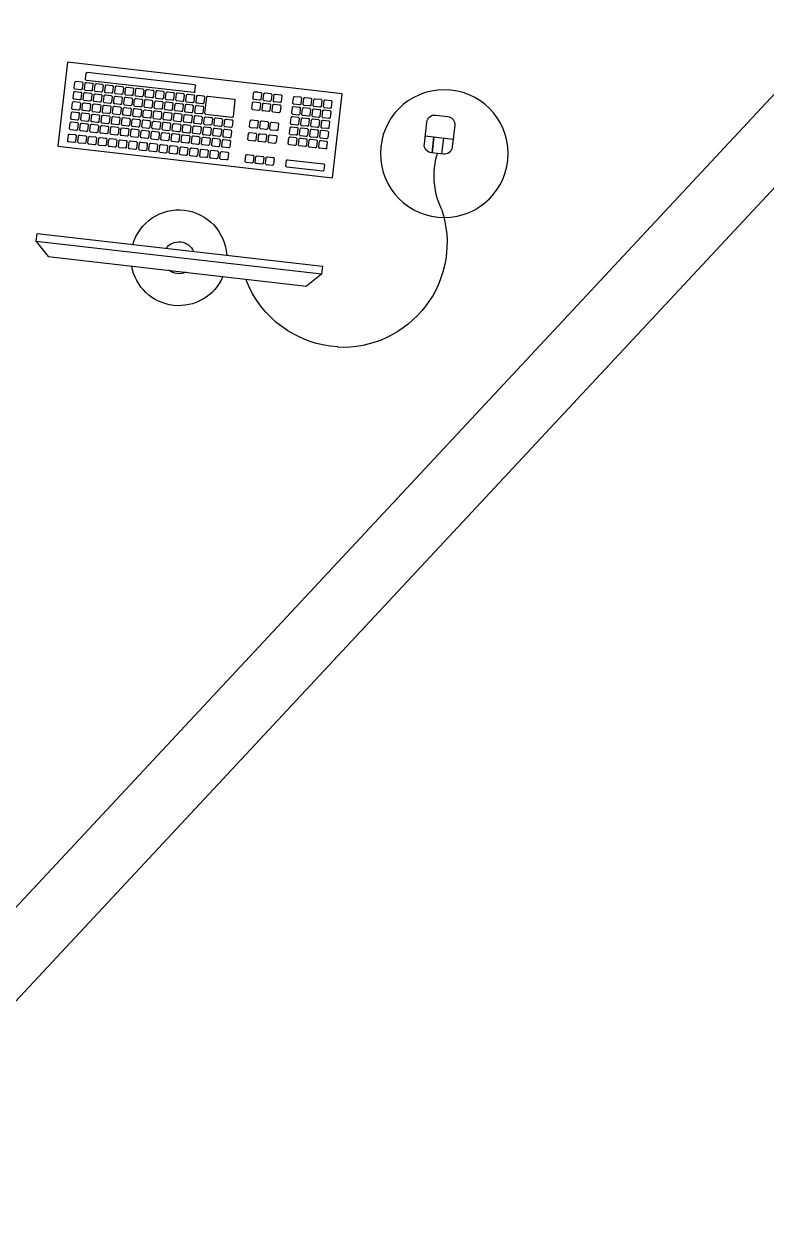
# Model space of a CAD drawing. Extents: x -1.7 to 87, y -33.6 to 19.
# Drawn here: x 67.217 to 68.379, y -19.757 to -17.889 of the extents above; entities that cross this region are included whole.
import ezdxf

# ---------------------------------------------------------------- set-up
doc = ezdxf.new("R2010")
doc.units = 0
doc.layers.add('AR-MOB', color=2, linetype='Continuous')

# ---------------------------------------------------------------- blocks, each defined once
blk = doc.blocks.new('estacao de trabalho 290 x 150')
at = {"color": 252}
for p, q in [((-0.691, 0.7737), (-0.5904, 0.9098)), ((-0.681, 0.7663), (-0.5804, 0.9024)), ((-0.5808, 0.9046), (-0.5882, 0.9101)), ((-0.5718, 0.898), (-0.5753, 0.9006)), ((-0.6832, 0.7659), (-0.6907, 0.7714)), ((-0.6743, 0.7593), (-0.6777, 0.7619)), ((-0.6921, 0.7463), (-0.7165, 0.7132)), ((-0.6934, 0.6962), (-0.669, 0.7293)), ((-0.6693, 0.7315), (-0.6898, 0.7467)), ((-0.7162, 0.711), (-0.6957, 0.6958)), ((-0.7501, 0.6937), (-0.7475, 0.6972)), ((-0.7401, 0.6863), (-0.7375, 0.6898)), ((-0.7044, 0.5873), (-0.7381, 0.5416)), ((-0.7289, 0.5348), (-0.6952, 0.5804)), ((-0.6955, 0.5827), (-0.7022, 0.5876)), ((-0.7378, 0.5394), (-0.7311, 0.5345))]:
    blk.add_line(p, q, dxfattribs=at)
at = {"color": 2}
for p, q in [((-0.3423, 0.788), (-0.3379, 0.7583)), ((-0.3379, 0.7583), (-0.5801, 0.4305)), ((-0.8789, 0.4551), (-0.905, 0.4198)), ((-0.8758, 0.4167), (-0.8962, 0.4318)), ((-0.8666, 0.4291), (-0.887, 0.4442)), ((-0.887, 0.4442), (-0.8666, 0.4291)), ((-0.6097, 0.426), (-0.5801, 0.4305))]:
    blk.add_line(p, q, dxfattribs=at)
for points in [[(-0.8381, 0.5953), (-0.5809, 0.9435), (-0.4743, 0.8647), (-0.7315, 0.5165)], [(-1.45, 0), (1.45, 0), (1.45, 0.1), (-1.45, 0.1)]]:
    blk.add_lwpolyline(points, close=True, dxfattribs=at)
at = {"color": 252}
for points in [[(-0.5683, 0.8954), (-0.5753, 0.9006, 0.414214), (-0.5779, 0.9002), (-0.5831, 0.8932, 0.414214), (-0.5827, 0.8906), (-0.5757, 0.8854, 0.414214), (-0.5731, 0.8858), (-0.5679, 0.8928, 0.414214)], [(-0.5588, 0.9083), (-0.5658, 0.9134, 0.414214), (-0.5684, 0.913), (-0.5736, 0.9061, 0.414214), (-0.5732, 0.9034), (-0.5662, 0.8983, 0.414214), (-0.5636, 0.8987), (-0.5584, 0.9057, 0.414214)], [(-0.546, 0.8988), (-0.5529, 0.9039, 0.414214), (-0.5556, 0.9035), (-0.5607, 0.8966, 0.414214), (-0.5603, 0.8939), (-0.5533, 0.8888, 0.414214), (-0.5507, 0.8892), (-0.5456, 0.8962, 0.414214)], [(-0.5778, 0.8826), (-0.5848, 0.8877, 0.414214), (-0.5874, 0.8873), (-0.5926, 0.8804, 0.414214), (-0.5922, 0.8777), (-0.5852, 0.8726, 0.414214), (-0.5826, 0.873), (-0.5774, 0.8799, 0.414214)], [(-0.565, 0.8731), (-0.5719, 0.8782, 0.414214), (-0.5746, 0.8778), (-0.5797, 0.8708, 0.414214), (-0.5793, 0.8682), (-0.5724, 0.8631, 0.414214), (-0.5697, 0.8635), (-0.5646, 0.8704, 0.414214)], [(-0.5555, 0.8859), (-0.5624, 0.8911, 0.414214), (-0.5651, 0.8907), (-0.5702, 0.8837, 0.414214), (-0.5698, 0.8811), (-0.5629, 0.8759, 0.414214), (-0.5602, 0.8763), (-0.5551, 0.8833, 0.414214)], [(-0.5426, 0.8764), (-0.5495, 0.8816, 0.414214), (-0.5522, 0.8812), (-0.5573, 0.8742, 0.414214), (-0.5569, 0.8716), (-0.55, 0.8664, 0.414214), (-0.5473, 0.8668), (-0.5422, 0.8738, 0.414214)], [(-0.5331, 0.8893), (-0.54, 0.8944, 0.414214), (-0.5427, 0.894), (-0.5478, 0.8871, 0.414214), (-0.5474, 0.8844), (-0.5405, 0.8793, 0.414214), (-0.5378, 0.8797), (-0.5327, 0.8866, 0.414214)], [(-0.5202, 0.8798), (-0.5272, 0.8849, 0.414214), (-0.5298, 0.8845), (-0.535, 0.8776, 0.414214), (-0.5346, 0.8749), (-0.5276, 0.8698, 0.414214), (-0.525, 0.8702), (-0.5198, 0.8771, 0.414214)], [(-0.5969, 0.8568), (-0.6038, 0.862, 0.414214), (-0.6065, 0.8616), (-0.6116, 0.8546, 0.414214), (-0.6112, 0.852), (-0.6042, 0.8468, 0.414214), (-0.6016, 0.8472), (-0.5965, 0.8542, 0.414214)], [(-0.5873, 0.8697), (-0.5943, 0.8748, 0.414214), (-0.5969, 0.8744), (-0.6021, 0.8675, 0.414214), (-0.6017, 0.8648), (-0.5947, 0.8597, 0.414214), (-0.5921, 0.8601), (-0.5869, 0.8671, 0.414214)], [(-0.5745, 0.8602), (-0.5814, 0.8653, 0.414214), (-0.5841, 0.8649), (-0.5892, 0.858, 0.414214), (-0.5888, 0.8553), (-0.5819, 0.8502, 0.414214), (-0.5792, 0.8506), (-0.5741, 0.8575, 0.414214)], [(-0.5521, 0.8636), (-0.5591, 0.8687, 0.414214), (-0.5617, 0.8683), (-0.5668, 0.8613, 0.414214), (-0.5664, 0.8587), (-0.5595, 0.8536, 0.414214), (-0.5568, 0.8539), (-0.5517, 0.8609, 0.414214)], [(-0.5392, 0.854), (-0.5462, 0.8592, 0.414214), (-0.5488, 0.8588), (-0.554, 0.8518, 0.414214), (-0.5536, 0.8492), (-0.5466, 0.844, 0.414214), (-0.544, 0.8444), (-0.5388, 0.8514, 0.414214)], [(-0.5297, 0.8669), (-0.5367, 0.8721, 0.414214), (-0.5393, 0.8717), (-0.5445, 0.8647, 0.414214), (-0.5441, 0.8621), (-0.5371, 0.8569, 0.414214), (-0.5345, 0.8573), (-0.5293, 0.8643, 0.414214)], [(-0.5169, 0.8574), (-0.5238, 0.8625, 0.414214), (-0.5265, 0.8621), (-0.5316, 0.8552, 0.414214), (-0.5312, 0.8525), (-0.5242, 0.8474, 0.414214), (-0.5216, 0.8478), (-0.5165, 0.8548, 0.414214)], [(-0.5073, 0.8703), (-0.5143, 0.8754, 0.414214), (-0.5169, 0.875), (-0.5221, 0.8681, 0.414214), (-0.5217, 0.8654), (-0.5147, 0.8603, 0.414214), (-0.5121, 0.8607), (-0.507, 0.8676, 0.414214)], [(-0.4915, 0.8595), (-0.4985, 0.8646, 0.414214), (-0.5011, 0.8642), (-0.5063, 0.8573, 0.414214), (-0.5059, 0.8546), (-0.4989, 0.8495, 0.414214), (-0.4963, 0.8499), (-0.4911, 0.8569, 0.414214)], [(-0.6064, 0.844), (-0.6133, 0.8491, 0.414214), (-0.616, 0.8487), (-0.6211, 0.8417, 0.414214), (-0.6207, 0.8391), (-0.6137, 0.834, 0.414214), (-0.6111, 0.8344), (-0.606, 0.8413, 0.414214)], [(-0.584, 0.8473), (-0.5909, 0.8525, 0.414214), (-0.5936, 0.8521), (-0.5987, 0.8451, 0.414214), (-0.5983, 0.8425), (-0.5914, 0.8373, 0.414214), (-0.5887, 0.8377), (-0.5836, 0.8447, 0.414214)], [(-0.5711, 0.8378), (-0.5781, 0.843, 0.414214), (-0.5807, 0.8426), (-0.5859, 0.8356, 0.414214), (-0.5855, 0.833), (-0.5785, 0.8278, 0.414214), (-0.5759, 0.8282), (-0.5707, 0.8352, 0.414214)], [(-0.5616, 0.8507), (-0.5686, 0.8558, 0.414214), (-0.5712, 0.8554), (-0.5763, 0.8485, 0.414214), (-0.5759, 0.8458), (-0.569, 0.8407, 0.414214), (-0.5663, 0.8411), (-0.5612, 0.848, 0.414214)], [(-0.5487, 0.8412), (-0.5557, 0.8463, 0.414214), (-0.5583, 0.8459), (-0.5635, 0.839, 0.414214), (-0.5631, 0.8363), (-0.5561, 0.8312, 0.414214), (-0.5535, 0.8316), (-0.5483, 0.8385, 0.414214)], [(-0.5264, 0.8445), (-0.5333, 0.8497, 0.414214), (-0.536, 0.8493), (-0.5411, 0.8423, 0.414214), (-0.5407, 0.8397), (-0.5338, 0.8345, 0.414214), (-0.5311, 0.8349), (-0.526, 0.8419, 0.414214)], [(-0.501, 0.8466), (-0.508, 0.8518, 0.414214), (-0.5106, 0.8514), (-0.5158, 0.8444, 0.414214), (-0.5154, 0.8418), (-0.5084, 0.8366, 0.414214), (-0.5058, 0.837), (-0.5006, 0.844, 0.414214)], [(-0.6254, 0.8182), (-0.6323, 0.8234, 0.414214), (-0.635, 0.823), (-0.6401, 0.816, 0.414214), (-0.6397, 0.8134), (-0.6328, 0.8082, 0.414214), (-0.6301, 0.8086), (-0.625, 0.8156, 0.414214)], [(-0.6159, 0.8311), (-0.6228, 0.8362, 0.414214), (-0.6255, 0.8358), (-0.6306, 0.8289, 0.414214), (-0.6302, 0.8262), (-0.6233, 0.8211, 0.414214), (-0.6206, 0.8215), (-0.6155, 0.8284, 0.414214)], [(-0.603, 0.8216), (-0.61, 0.8267, 0.414214), (-0.6126, 0.8263), (-0.6177, 0.8194, 0.414214), (-0.6173, 0.8167), (-0.6104, 0.8116, 0.414214), (-0.6077, 0.812), (-0.6026, 0.8189, 0.414214)], [(-0.5935, 0.8345), (-0.6004, 0.8396, 0.414214), (-0.6031, 0.8392), (-0.6082, 0.8322, 0.414214), (-0.6078, 0.8296), (-0.6009, 0.8245, 0.414214), (-0.5982, 0.8249), (-0.5931, 0.8318, 0.414214)], [(-0.5806, 0.8249), (-0.5876, 0.8301, 0.414214), (-0.5902, 0.8297), (-0.5954, 0.8227, 0.414214), (-0.595, 0.8201), (-0.588, 0.8149, 0.414214), (-0.5854, 0.8153), (-0.5802, 0.8223, 0.414214)], [(-0.5582, 0.8283), (-0.5652, 0.8334, 0.414214), (-0.5678, 0.833), (-0.573, 0.8261, 0.414214), (-0.5726, 0.8234), (-0.5656, 0.8183, 0.414214), (-0.563, 0.8187), (-0.5578, 0.8257, 0.414214)], [(-0.5454, 0.8188), (-0.5523, 0.8239, 0.414214), (-0.555, 0.8235), (-0.5601, 0.8166, 0.414214), (-0.5597, 0.8139), (-0.5528, 0.8088, 0.414214), (-0.5501, 0.8092), (-0.545, 0.8162, 0.414214)], [(-0.5359, 0.8317), (-0.5428, 0.8368, 0.414214), (-0.5455, 0.8364), (-0.5506, 0.8295, 0.414214), (-0.5502, 0.8268), (-0.5433, 0.8217, 0.414214), (-0.5406, 0.8221), (-0.5355, 0.829, 0.414214)], [(-0.52, 0.8209), (-0.527, 0.826, 0.414214), (-0.5296, 0.8256), (-0.5348, 0.8187, 0.414214), (-0.5344, 0.816), (-0.5274, 0.8109, 0.414214), (-0.5248, 0.8113), (-0.5196, 0.8182, 0.414214)], [(-0.5105, 0.8338), (-0.5175, 0.8389, 0.414214), (-0.5201, 0.8385), (-0.5253, 0.8315, 0.414214), (-0.5249, 0.8289), (-0.5179, 0.8238, 0.414214), (-0.5153, 0.8242), (-0.5101, 0.8311, 0.414214)], [(-0.6349, 0.8054), (-0.6418, 0.8105, 0.414214), (-0.6445, 0.8101), (-0.6496, 0.8031, 0.414214), (-0.6492, 0.8005), (-0.6423, 0.7954, 0.414214), (-0.6396, 0.7958), (-0.6345, 0.8027, 0.414214)], [(-0.6125, 0.8087), (-0.6195, 0.8139, 0.414214), (-0.6221, 0.8135), (-0.6272, 0.8065, 0.414214), (-0.6268, 0.8039), (-0.6199, 0.7987, 0.414214), (-0.6172, 0.7991), (-0.6121, 0.8061, 0.414214)], [(-0.5996, 0.7992), (-0.6066, 0.8043, 0.414214), (-0.6092, 0.8039), (-0.6144, 0.797, 0.414214), (-0.614, 0.7943), (-0.607, 0.7892, 0.414214), (-0.6044, 0.7896), (-0.5992, 0.7966, 0.414214)], [(-0.5901, 0.8121), (-0.5971, 0.8172, 0.414214), (-0.5997, 0.8168), (-0.6049, 0.8099, 0.414214), (-0.6045, 0.8072), (-0.5975, 0.8021, 0.414214), (-0.5949, 0.8025), (-0.5897, 0.8094, 0.414214)], [(-0.5773, 0.8026), (-0.5842, 0.8077, 0.414214), (-0.5869, 0.8073), (-0.592, 0.8004, 0.414214), (-0.5916, 0.7977), (-0.5846, 0.7926, 0.414214), (-0.582, 0.793), (-0.5769, 0.7999, 0.414214)], [(-0.5678, 0.8154), (-0.5747, 0.8206, 0.414214), (-0.5774, 0.8202), (-0.5825, 0.8132, 0.414214), (-0.5821, 0.8106), (-0.5751, 0.8054, 0.414214), (-0.5725, 0.8058), (-0.5674, 0.8128, 0.414214)], [(-0.5549, 0.8059), (-0.5618, 0.8111, 0.414214), (-0.5645, 0.8107), (-0.5696, 0.8037, 0.414214), (-0.5692, 0.8011), (-0.5623, 0.7959, 0.414214), (-0.5596, 0.7963), (-0.5545, 0.8033, 0.414214)], [(-0.5295, 0.808), (-0.5365, 0.8132, 0.414214), (-0.5391, 0.8128), (-0.5443, 0.8058, 0.414214), (-0.5439, 0.8032), (-0.5369, 0.798, 0.414214), (-0.5343, 0.7984), (-0.5292, 0.8054, 0.414214)], [(-0.6539, 0.7796), (-0.6608, 0.7848, 0.414214), (-0.6635, 0.7844), (-0.6686, 0.7774, 0.414214), (-0.6682, 0.7748), (-0.6613, 0.7696, 0.414214), (-0.6586, 0.77), (-0.6535, 0.777, 0.414214)], [(-0.6444, 0.7925), (-0.6513, 0.7976, 0.414214), (-0.654, 0.7972), (-0.6591, 0.7903, 0.414214), (-0.6587, 0.7876), (-0.6518, 0.7825, 0.414214), (-0.6491, 0.7829), (-0.644, 0.7898, 0.414214)], [(-0.6315, 0.783), (-0.6385, 0.7881, 0.414214), (-0.6411, 0.7877), (-0.6463, 0.7808, 0.414214), (-0.6459, 0.7781), (-0.6389, 0.773, 0.414214), (-0.6363, 0.7734), (-0.6311, 0.7803, 0.414214)], [(-0.622, 0.7958), (-0.629, 0.801, 0.414214), (-0.6316, 0.8006), (-0.6368, 0.7936, 0.414214), (-0.6364, 0.791), (-0.6294, 0.7858, 0.414214), (-0.6268, 0.7862), (-0.6216, 0.7932, 0.414214)], [(-0.6091, 0.7863), (-0.6161, 0.7915, 0.414214), (-0.6187, 0.7911), (-0.6239, 0.7841, 0.414214), (-0.6235, 0.7815), (-0.6165, 0.7763, 0.414214), (-0.6139, 0.7767), (-0.6087, 0.7837, 0.414214)], [(-0.5868, 0.7897), (-0.5937, 0.7948, 0.414214), (-0.5964, 0.7944), (-0.6015, 0.7875, 0.414214), (-0.6011, 0.7848), (-0.5942, 0.7797, 0.414214), (-0.5915, 0.7801), (-0.5864, 0.7871, 0.414214)], [(-0.5739, 0.7802), (-0.5809, 0.7853, 0.414214), (-0.5835, 0.7849), (-0.5886, 0.778, 0.414214), (-0.5882, 0.7753), (-0.5813, 0.7702, 0.414214), (-0.5786, 0.7706), (-0.5735, 0.7775, 0.414214)], [(-0.5644, 0.7931), (-0.5713, 0.7982, 0.414214), (-0.574, 0.7978), (-0.5791, 0.7908, 0.414214), (-0.5787, 0.7882), (-0.5718, 0.7831, 0.414214), (-0.5691, 0.7835), (-0.564, 0.7904, 0.414214)], [(-0.5486, 0.7823), (-0.5555, 0.7874, 0.414214), (-0.5582, 0.787), (-0.5633, 0.7801, 0.414214), (-0.5629, 0.7774), (-0.556, 0.7723, 0.414214), (-0.5533, 0.7727), (-0.5482, 0.7796, 0.414214)], [(-0.5391, 0.7952), (-0.546, 0.8003, 0.414214), (-0.5487, 0.7999), (-0.5538, 0.7929, 0.414214), (-0.5534, 0.7903), (-0.5464, 0.7852, 0.414214), (-0.5438, 0.7856), (-0.5387, 0.7925, 0.414214)], [(-0.6634, 0.7667), (-0.6704, 0.7719, 0.414214), (-0.673, 0.7715), (-0.6781, 0.7645, 0.414214), (-0.6777, 0.7619), (-0.6708, 0.7567, 0.414214), (-0.6681, 0.7571), (-0.663, 0.7641, 0.414214)], [(-0.641, 0.7701), (-0.648, 0.7752, 0.414214), (-0.6506, 0.7748), (-0.6558, 0.7679, 0.414214), (-0.6554, 0.7652), (-0.6484, 0.7601, 0.414214), (-0.6458, 0.7605), (-0.6406, 0.7675, 0.414214)], [(-0.6282, 0.7606), (-0.6351, 0.7657, 0.414214), (-0.6378, 0.7653), (-0.6429, 0.7584, 0.414214), (-0.6425, 0.7557), (-0.6355, 0.7506, 0.414214), (-0.6329, 0.751), (-0.6278, 0.758, 0.414214)], [(-0.6187, 0.7735), (-0.6256, 0.7786, 0.414214), (-0.6283, 0.7782), (-0.6334, 0.7713, 0.414214), (-0.633, 0.7686), (-0.626, 0.7635, 0.414214), (-0.6234, 0.7639), (-0.6183, 0.7708, 0.414214)], [(-0.6058, 0.764), (-0.6127, 0.7691, 0.414214), (-0.6154, 0.7687), (-0.6205, 0.7617, 0.414214), (-0.6201, 0.7591), (-0.6132, 0.754, 0.414214), (-0.6105, 0.7544), (-0.6054, 0.7613, 0.414214)], [(-0.5963, 0.7768), (-0.6032, 0.782, 0.414214), (-0.6059, 0.7816), (-0.611, 0.7746, 0.414214), (-0.6106, 0.772), (-0.6037, 0.7668, 0.414214), (-0.601, 0.7672), (-0.5959, 0.7742, 0.414214)], [(-0.5834, 0.7673), (-0.5904, 0.7725, 0.414214), (-0.593, 0.7721), (-0.5981, 0.7651, 0.414214), (-0.5977, 0.7625), (-0.5908, 0.7573, 0.414214), (-0.5881, 0.7577), (-0.583, 0.7647, 0.414214)], [(-0.5581, 0.7694), (-0.565, 0.7746, 0.414214), (-0.5677, 0.7742), (-0.5728, 0.7672, 0.414214), (-0.5724, 0.7646), (-0.5655, 0.7594, 0.414214), (-0.5628, 0.7598), (-0.5577, 0.7668, 0.414214)], [(-0.6729, 0.7539), (-0.6799, 0.759, 0.414214), (-0.6825, 0.7586), (-0.6877, 0.7517, 0.414214), (-0.6873, 0.749), (-0.6803, 0.7439, 0.414214), (-0.6777, 0.7443), (-0.6725, 0.7512, 0.414214)], [(-0.66, 0.7444), (-0.667, 0.7495, 0.414214), (-0.6696, 0.7491), (-0.6748, 0.7422, 0.414214), (-0.6744, 0.7395), (-0.6674, 0.7344, 0.414214), (-0.6648, 0.7348), (-0.6596, 0.7417, 0.414214)], [(-0.6505, 0.7572), (-0.6575, 0.7624, 0.414214), (-0.6601, 0.762), (-0.6653, 0.755, 0.414214), (-0.6649, 0.7524), (-0.6579, 0.7472, 0.414214), (-0.6553, 0.7476), (-0.6501, 0.7546, 0.414214)], [(-0.6377, 0.7477), (-0.6446, 0.7529, 0.414214), (-0.6473, 0.7525), (-0.6524, 0.7455, 0.414214), (-0.652, 0.7429), (-0.6451, 0.7377, 0.414214), (-0.6424, 0.7381), (-0.6373, 0.7451, 0.414214)], [(-0.6153, 0.7511), (-0.6222, 0.7562, 0.414214), (-0.6249, 0.7558), (-0.63, 0.7489, 0.414214), (-0.6296, 0.7462), (-0.6227, 0.7411, 0.414214), (-0.62, 0.7415), (-0.6149, 0.7484, 0.414214)], [(-0.5929, 0.7545), (-0.5999, 0.7596, 0.414214), (-0.6025, 0.7592), (-0.6077, 0.7522, 0.414214), (-0.6073, 0.7496), (-0.6003, 0.7445, 0.414214), (-0.5977, 0.7449), (-0.5925, 0.7518, 0.414214)], [(-0.5771, 0.7437), (-0.584, 0.7488, 0.414214), (-0.5867, 0.7484), (-0.5918, 0.7415, 0.414214), (-0.5914, 0.7388), (-0.5845, 0.7337, 0.414214), (-0.5818, 0.7341), (-0.5767, 0.741, 0.414214)], [(-0.5676, 0.7566), (-0.5745, 0.7617, 0.414214), (-0.5772, 0.7613), (-0.5823, 0.7543, 0.414214), (-0.5819, 0.7517), (-0.575, 0.7465, 0.414214), (-0.5723, 0.7469), (-0.5672, 0.7539, 0.414214)], [(-0.6472, 0.7349), (-0.6541, 0.74, 0.414214), (-0.6568, 0.7396), (-0.6619, 0.7326, 0.414214), (-0.6615, 0.73), (-0.6546, 0.7249, 0.414214), (-0.6519, 0.7253), (-0.6468, 0.7322, 0.414214)], [(-0.6343, 0.7254), (-0.6413, 0.7305, 0.414214), (-0.6439, 0.7301), (-0.649, 0.7231, 0.414214), (-0.6486, 0.7205), (-0.6417, 0.7154, 0.414214), (-0.639, 0.7158), (-0.6339, 0.7227, 0.414214)], [(-0.6248, 0.7382), (-0.6317, 0.7434, 0.414214), (-0.6344, 0.743), (-0.6395, 0.736, 0.414214), (-0.6391, 0.7334), (-0.6322, 0.7282, 0.414214), (-0.6295, 0.7286), (-0.6244, 0.7356, 0.414214)], [(-0.6119, 0.7287), (-0.6189, 0.7339, 0.414214), (-0.6215, 0.7335), (-0.6267, 0.7265, 0.414214), (-0.6263, 0.7239), (-0.6193, 0.7187, 0.414214), (-0.6167, 0.7191), (-0.6115, 0.7261, 0.414214)], [(-0.6024, 0.7416), (-0.6094, 0.7467, 0.414214), (-0.612, 0.7463), (-0.6172, 0.7394, 0.414214), (-0.6168, 0.7367), (-0.6098, 0.7316, 0.414214), (-0.6072, 0.732), (-0.602, 0.7389, 0.414214)], [(-0.5866, 0.7308), (-0.5935, 0.7359, 0.414214), (-0.5962, 0.7356), (-0.6013, 0.7286, 0.414214), (-0.6009, 0.7259), (-0.594, 0.7208, 0.414214), (-0.5913, 0.7212), (-0.5862, 0.7282, 0.414214)], [(-0.6662, 0.7091), (-0.6731, 0.7143, 0.414214), (-0.6758, 0.7139), (-0.6809, 0.7069, 0.414214), (-0.6805, 0.7043), (-0.6736, 0.6991, 0.414214), (-0.6709, 0.6995), (-0.6658, 0.7065, 0.414214)], [(-0.6567, 0.722), (-0.6636, 0.7271, 0.414214), (-0.6663, 0.7267), (-0.6714, 0.7198, 0.414214), (-0.671, 0.7171), (-0.6641, 0.712, 0.414214), (-0.6614, 0.7124), (-0.6563, 0.7193, 0.414214)], [(-0.6438, 0.7125), (-0.6508, 0.7176, 0.414214), (-0.6534, 0.7172), (-0.6586, 0.7103, 0.414214), (-0.6582, 0.7076), (-0.6512, 0.7025, 0.414214), (-0.6486, 0.7029), (-0.6434, 0.7098, 0.414214)], [(-0.6214, 0.7158), (-0.6284, 0.721, 0.414214), (-0.631, 0.7206), (-0.6362, 0.7136, 0.414214), (-0.6358, 0.711), (-0.6288, 0.7058, 0.414214), (-0.6262, 0.7062), (-0.621, 0.7132, 0.414214)], [(-0.6056, 0.7051), (-0.6126, 0.7102, 0.414214), (-0.6152, 0.7098), (-0.6203, 0.7029, 0.414214), (-0.6199, 0.7002), (-0.613, 0.6951, 0.414214), (-0.6103, 0.6955), (-0.6052, 0.7024, 0.414214)], [(-0.5961, 0.7179), (-0.6031, 0.7231, 0.414214), (-0.6057, 0.7227), (-0.6108, 0.7157, 0.414214), (-0.6104, 0.7131), (-0.6035, 0.7079, 0.414214), (-0.6008, 0.7083), (-0.5957, 0.7153, 0.414214)], [(-0.7379, 0.6924), (-0.7448, 0.6976, 0.414214), (-0.7475, 0.6972), (-0.7526, 0.6902, 0.414214), (-0.7522, 0.6876), (-0.7453, 0.6824, 0.414214), (-0.7426, 0.6828), (-0.7375, 0.6898, 0.414214)], [(-0.6757, 0.6963), (-0.6826, 0.7014, 0.414214), (-0.6853, 0.701), (-0.6904, 0.694, 0.414214), (-0.69, 0.6914), (-0.6831, 0.6863, 0.414214), (-0.6804, 0.6867), (-0.6753, 0.6936, 0.414214)], [(-0.6628, 0.6867), (-0.6698, 0.6919, 0.414214), (-0.6724, 0.6915), (-0.6776, 0.6845, 0.414214), (-0.6772, 0.6819), (-0.6702, 0.6767, 0.414214), (-0.6676, 0.6771), (-0.6624, 0.6841, 0.414214)], [(-0.6533, 0.6996), (-0.6603, 0.7048, 0.414214), (-0.6629, 0.7044), (-0.6681, 0.6974, 0.414214), (-0.6677, 0.6948), (-0.6607, 0.6896, 0.414214), (-0.6581, 0.69), (-0.6529, 0.697, 0.414214)], [(-0.6405, 0.6901), (-0.6474, 0.6952, 0.414214), (-0.65, 0.6948), (-0.6552, 0.6879, 0.414214), (-0.6548, 0.6852), (-0.6478, 0.6801, 0.414214), (-0.6452, 0.6805), (-0.6401, 0.6875, 0.414214)], [(-0.6309, 0.703), (-0.6379, 0.7081, 0.414214), (-0.6405, 0.7077), (-0.6457, 0.7008, 0.414214), (-0.6453, 0.6981), (-0.6383, 0.693, 0.414214), (-0.6357, 0.6934), (-0.6305, 0.7003, 0.414214)], [(-0.6151, 0.6922), (-0.6221, 0.6973, 0.414214), (-0.6247, 0.6969), (-0.6299, 0.69, 0.414214), (-0.6295, 0.6873), (-0.6225, 0.6822, 0.414214), (-0.6199, 0.6826), (-0.6147, 0.6896, 0.414214)], [(-0.7474, 0.6796), (-0.7544, 0.6847, 0.414214), (-0.757, 0.6843), (-0.7621, 0.6773, 0.414214), (-0.7617, 0.6747), (-0.7548, 0.6696, 0.414214), (-0.7521, 0.67), (-0.747, 0.6769, 0.414214)], [(-0.7345, 0.6701), (-0.7415, 0.6752, 0.414214), (-0.7441, 0.6748), (-0.7493, 0.6678, 0.414214), (-0.7489, 0.6652), (-0.7419, 0.6601, 0.414214), (-0.7393, 0.6605), (-0.7341, 0.6674, 0.414214)], [(-0.725, 0.6829), (-0.732, 0.6881, 0.414214), (-0.7346, 0.6877), (-0.7398, 0.6807, 0.414214), (-0.7394, 0.6781), (-0.7324, 0.6729, 0.414214), (-0.7298, 0.6733), (-0.7246, 0.6803, 0.414214)], [(-0.65, 0.6772), (-0.6569, 0.6824, 0.414214), (-0.6596, 0.682), (-0.6647, 0.675, 0.414214), (-0.6643, 0.6724), (-0.6573, 0.6672, 0.414214), (-0.6547, 0.6676), (-0.6496, 0.6746, 0.414214)], [(-0.6246, 0.6793), (-0.6316, 0.6845, 0.414214), (-0.6342, 0.6841), (-0.6394, 0.6771, 0.414214), (-0.639, 0.6745), (-0.632, 0.6693, 0.414214), (-0.6294, 0.6697), (-0.6242, 0.6767, 0.414214)], [(-0.7569, 0.6667), (-0.7639, 0.6718, 0.414214), (-0.7665, 0.6714), (-0.7716, 0.6645, 0.414214), (-0.7713, 0.6618), (-0.7643, 0.6567, 0.414214), (-0.7617, 0.6571), (-0.7565, 0.664, 0.414214)], [(-0.744, 0.6572), (-0.751, 0.6623, 0.414214), (-0.7536, 0.6619), (-0.7588, 0.655, 0.414214), (-0.7584, 0.6523), (-0.7514, 0.6472, 0.414214), (-0.7488, 0.6476), (-0.7436, 0.6545, 0.414214)], [(-0.7116, 0.6535), (-0.7186, 0.6586, 0.414214), (-0.7212, 0.6582), (-0.7264, 0.6513, 0.414214), (-0.726, 0.6486), (-0.719, 0.6435, 0.414214), (-0.7164, 0.6439), (-0.7112, 0.6508, 0.414214)], [(-0.7021, 0.6664), (-0.7091, 0.6715, 0.414214), (-0.7117, 0.6711), (-0.7169, 0.6641, 0.414214), (-0.7165, 0.6615), (-0.7095, 0.6564, 0.414214), (-0.7069, 0.6568), (-0.7017, 0.6637, 0.414214)], [(-0.6857, 0.6548), (-0.6927, 0.6599, 0.414214), (-0.6953, 0.6595), (-0.7004, 0.6525, 0.414214), (-0.7, 0.6499), (-0.6931, 0.6448, 0.414214), (-0.6904, 0.6451), (-0.6853, 0.6521, 0.414214)], [(-0.6341, 0.6665), (-0.6411, 0.6716, 0.414214), (-0.6437, 0.6712), (-0.6489, 0.6643, 0.414214), (-0.6485, 0.6616), (-0.6415, 0.6565, 0.414214), (-0.6389, 0.6569), (-0.6337, 0.6638, 0.414214)], [(-0.7752, 0.6418), (-0.7822, 0.647, 0.414214), (-0.7848, 0.6466), (-0.79, 0.6396, 0.414214), (-0.7896, 0.637), (-0.7826, 0.6318, 0.414214), (-0.78, 0.6322), (-0.7748, 0.6392, 0.414214)], [(-0.7624, 0.6323), (-0.7693, 0.6375, 0.414214), (-0.772, 0.6371), (-0.7771, 0.6301, 0.414214), (-0.7767, 0.6275), (-0.7698, 0.6223, 0.414214), (-0.7671, 0.6227), (-0.762, 0.6297, 0.414214)], [(-0.7211, 0.6406), (-0.7281, 0.6458, 0.414214), (-0.7307, 0.6454), (-0.7359, 0.6384, 0.414214), (-0.7355, 0.6358), (-0.7285, 0.6306, 0.414214), (-0.7259, 0.631), (-0.7207, 0.638, 0.414214)], [(-0.6952, 0.6419), (-0.7022, 0.647, 0.414214), (-0.7048, 0.6466), (-0.7099, 0.6397, 0.414214), (-0.7095, 0.637), (-0.7026, 0.6319, 0.414214), (-0.6999, 0.6323), (-0.6948, 0.6392, 0.414214)], [(-0.6575, 0.6343), (-0.6645, 0.6395, 0.414214), (-0.6671, 0.6391), (-0.6723, 0.6321, 0.414214), (-0.6719, 0.6295), (-0.6649, 0.6243, 0.414214), (-0.6623, 0.6247), (-0.6571, 0.6317, 0.414214)], [(-0.7942, 0.6161), (-0.8012, 0.6212, 0.414214), (-0.8038, 0.6208), (-0.809, 0.6139, 0.414214), (-0.8086, 0.6112), (-0.8016, 0.6061, 0.414214), (-0.799, 0.6065), (-0.7938, 0.6135, 0.414214)], [(-0.7847, 0.629), (-0.7917, 0.6341, 0.414214), (-0.7943, 0.6337), (-0.7995, 0.6268, 0.414214), (-0.7991, 0.6241), (-0.7921, 0.619, 0.414214), (-0.7895, 0.6194), (-0.7843, 0.6263, 0.414214)], [(-0.7719, 0.6195), (-0.7788, 0.6246, 0.414214), (-0.7815, 0.6242), (-0.7866, 0.6173, 0.414214), (-0.7862, 0.6146), (-0.7793, 0.6095, 0.414214), (-0.7766, 0.6099), (-0.7715, 0.6168, 0.414214)], [(-0.7495, 0.6228), (-0.7564, 0.628, 0.414214), (-0.7591, 0.6276), (-0.7642, 0.6206, 0.414214), (-0.7638, 0.618), (-0.7569, 0.6128, 0.414214), (-0.7542, 0.6132), (-0.7491, 0.6202, 0.414214)], [(-0.7366, 0.6133), (-0.7436, 0.6185, 0.414214), (-0.7462, 0.6181), (-0.7514, 0.6111, 0.414214), (-0.751, 0.6085), (-0.744, 0.6033, 0.414214), (-0.7414, 0.6037), (-0.7362, 0.6107, 0.414214)], [(-0.7047, 0.629), (-0.7117, 0.6342, 0.414214), (-0.7143, 0.6338), (-0.7195, 0.6268, 0.414214), (-0.7191, 0.6242), (-0.7121, 0.619, 0.414214), (-0.7095, 0.6194), (-0.7043, 0.6264, 0.414214)], [(-0.667, 0.6215), (-0.674, 0.6266, 0.414214), (-0.6766, 0.6262), (-0.6818, 0.6192, 0.414214), (-0.6814, 0.6166), (-0.6744, 0.6115, 0.414214), (-0.6718, 0.6119), (-0.6666, 0.6188, 0.414214)], [(-0.8038, 0.6032), (-0.8107, 0.6084, 0.414214), (-0.8134, 0.608), (-0.8185, 0.601, 0.414214), (-0.8181, 0.5984), (-0.8111, 0.5932, 0.414214), (-0.8085, 0.5936), (-0.8034, 0.6006, 0.414214)], [(-0.7909, 0.5937), (-0.7978, 0.5989, 0.414214), (-0.8005, 0.5985), (-0.8056, 0.5915, 0.414214), (-0.8052, 0.5889), (-0.7983, 0.5837, 0.414214), (-0.7956, 0.5841), (-0.7905, 0.5911, 0.414214)], [(-0.7814, 0.6066), (-0.7883, 0.6117, 0.414214), (-0.791, 0.6113), (-0.7961, 0.6044, 0.414214), (-0.7957, 0.6017), (-0.7888, 0.5966, 0.414214), (-0.7861, 0.597), (-0.781, 0.604, 0.414214)], [(-0.7685, 0.5971), (-0.7755, 0.6022, 0.414214), (-0.7781, 0.6018), (-0.7832, 0.5949, 0.414214), (-0.7828, 0.5922), (-0.7759, 0.5871, 0.414214), (-0.7732, 0.5875), (-0.7681, 0.5944, 0.414214)], [(-0.759, 0.61), (-0.766, 0.6151, 0.414214), (-0.7686, 0.6147), (-0.7737, 0.6077, 0.414214), (-0.7733, 0.6051), (-0.7664, 0.6, 0.414214), (-0.7637, 0.6004), (-0.7586, 0.6073, 0.414214)], [(-0.7461, 0.6005), (-0.7531, 0.6056, 0.414214), (-0.7557, 0.6052), (-0.7609, 0.5982, 0.414214), (-0.7605, 0.5956), (-0.7535, 0.5905, 0.414214), (-0.7509, 0.5909), (-0.7457, 0.5978, 0.414214)], [(-0.7238, 0.6038), (-0.7307, 0.609, 0.414214), (-0.7334, 0.6086), (-0.7385, 0.6016, 0.414214), (-0.7381, 0.599), (-0.7311, 0.5938, 0.414214), (-0.7285, 0.5942), (-0.7234, 0.6012, 0.414214)], [(-0.6766, 0.6086), (-0.6835, 0.6137, 0.414214), (-0.6862, 0.6133), (-0.6913, 0.6064, 0.414214), (-0.6909, 0.6037), (-0.6839, 0.5986, 0.414214), (-0.6813, 0.599), (-0.6762, 0.6059, 0.414214)], [(-0.778, 0.5842), (-0.785, 0.5894, 0.414214), (-0.7876, 0.589), (-0.7928, 0.582, 0.414214), (-0.7924, 0.5794), (-0.7854, 0.5742, 0.414214), (-0.7828, 0.5746), (-0.7776, 0.5816, 0.414214)], [(-0.7651, 0.5747), (-0.7721, 0.5799, 0.414214), (-0.7747, 0.5795), (-0.7799, 0.5725, 0.414214), (-0.7795, 0.5699), (-0.7725, 0.5647, 0.414214), (-0.7699, 0.5651), (-0.7647, 0.5721, 0.414214)], [(-0.7556, 0.5876), (-0.7626, 0.5927, 0.414214), (-0.7652, 0.5923), (-0.7704, 0.5854, 0.414214), (-0.77, 0.5827), (-0.763, 0.5776, 0.414214), (-0.7604, 0.578), (-0.7552, 0.5849, 0.414214)], [(-0.7428, 0.5781), (-0.7497, 0.5832, 0.414214), (-0.7524, 0.5828), (-0.7575, 0.5759, 0.414214), (-0.7571, 0.5732), (-0.7502, 0.5681, 0.414214), (-0.7475, 0.5685), (-0.7424, 0.5754, 0.414214)], [(-0.7333, 0.5909), (-0.7402, 0.5961, 0.414214), (-0.7429, 0.5957), (-0.748, 0.5887, 0.414214), (-0.7476, 0.5861), (-0.7407, 0.5809, 0.414214), (-0.738, 0.5813), (-0.7329, 0.5883, 0.414214)], [(-0.7523, 0.5652), (-0.7592, 0.5703, 0.414214), (-0.7619, 0.5699), (-0.767, 0.563, 0.414214), (-0.7666, 0.5603), (-0.7597, 0.5552, 0.414214), (-0.757, 0.5556), (-0.7519, 0.5626, 0.414214)]]:
    blk.add_lwpolyline(points, format="xyb", close=True, dxfattribs=at)
at = {"color": 1}
blk.add_lwpolyline([(-0.3524, 0.7954), (-0.6198, 0.4335), (-0.6097, 0.426), (-0.3423, 0.788)], close=True, dxfattribs=at)
at = {"color": 2}
blk.add_lwpolyline([(-0.925, 0.4502, 0.414214), (-0.9224, 0.4327), (-0.8947, 0.4122, 0.414214), (-0.8772, 0.4148), (-0.8659, 0.43, 0.414214), (-0.8686, 0.4475), (-0.8963, 0.468, 0.414214), (-0.9138, 0.4654)], format="xyb", close=True, dxfattribs=at)
at = {"color": 1}
blk.add_circle((-0.8788, 0.4144), 0.1, dxfattribs=at)
at = {"color": 252}
for centre, start, end in [((-0.5891, 0.9088), 53.544, 143.544), ((-0.5817, 0.9033), 323.544, 53.544), ((-0.6897, 0.7727), 143.544, 233.544), ((-0.6823, 0.7672), 233.544, 323.544), ((-0.6908, 0.7454), 53.544, 143.544), ((-0.6703, 0.7302), 323.544, 53.544), ((-0.7153, 0.7123), 143.544, 233.544), ((-0.6947, 0.6971), 233.544, 323.544), ((-0.7031, 0.5863), 53.544, 143.544), ((-0.6965, 0.5814), 323.544, 53.544), ((-0.7368, 0.5407), 143.544, 233.544), ((-0.7302, 0.5358), 233.544, 323.544)]:
    blk.add_arc(centre, 0.0016, start, end, dxfattribs=at)
at = {"color": 1}
for radius, start, end in [(0.075, 63.138, 223.9499), (0.075, 249.9739, 37.114), (0.025, 83.544, 203.544), (0.025, 291.5959, 355.492)]:
    blk.add_arc((-0.476, 0.607), radius, start, end, dxfattribs=at)
at = {"color": 2}
for centre, radius, start, end in [((-0.6697, 0.4348), 0.1637, 320.1264, 26.4045), ((-0.9266, 0.3121), 0.1233, 21.9141, 63.4984), ((-0.6679, 0.436), 0.164, 208.3713, 319.659)]:
    blk.add_arc(centre, radius, start, end, dxfattribs=at)

msp = doc.modelspace()

# ---------------------------------------------------------------- block references
at = {"layer": 'AR-MOB', "xscale": -1, "rotation": 46.98441696463646}
msp.add_blockref('estacao de trabalho 290 x 150', (67.5784, -19.0173), dxfattribs=at)

doc.saveas('drawing.dxf')
